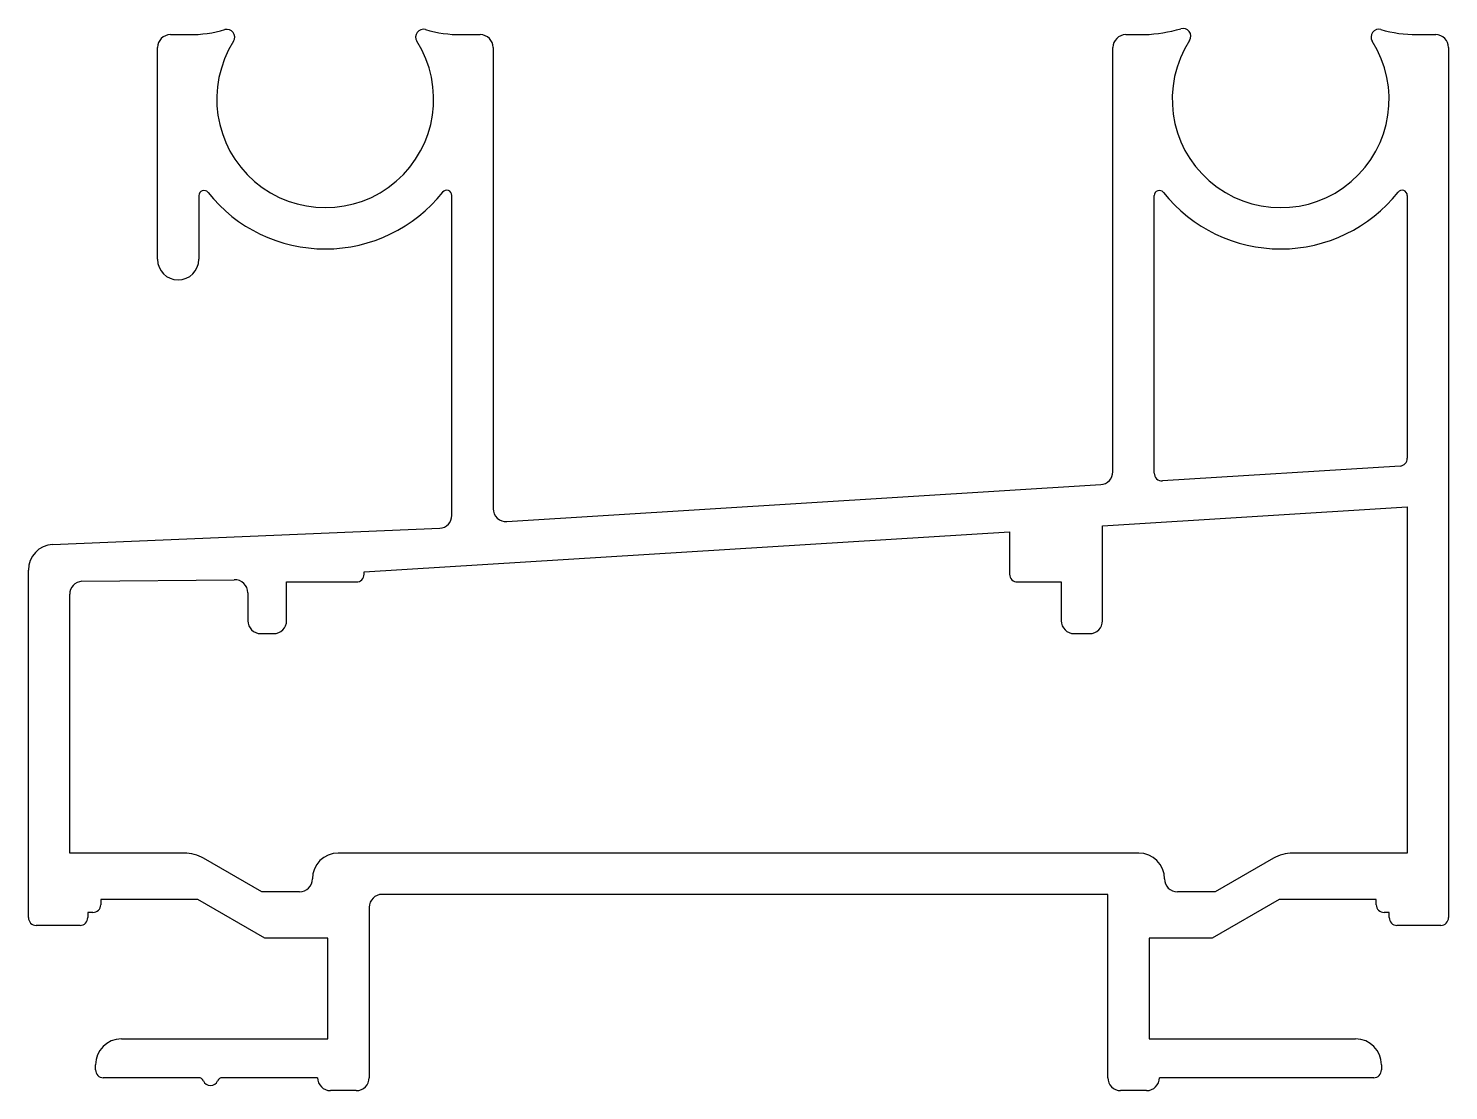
# Model space of a CAD drawing. Extents: x 491.3 to 546.3, y 457.1 to 498.2.
import ezdxf

# ---------------------------------------------------------------- set-up
doc = ezdxf.new("R2010")
doc.units = 0
doc.layers.get('0').update_dxf_attribs({"linetype": 'CONTINUOUS'})

msp = doc.modelspace()

# ---------------------------------------------------------------- linework, layer by layer
for p, q in [((496.817, 497.978), (497.549, 497.978)), ((508.085, 497.978), (508.817, 497.978)), ((533.817, 497.978), (534.549, 497.978)), ((545.085, 497.978), (545.817, 497.978)), ((496.317, 489.278), (496.317, 497.478)), ((509.317, 497.478), (509.317, 479.618)), ((533.317, 481.048), (533.317, 497.478)), ((546.317, 497.478), (546.317, 463.778)), ((497.917, 491.743), (497.917, 489.278)), ((507.717, 479.357), (507.717, 491.754)), ((534.917, 480.997), (534.917, 491.743)), ((544.717, 491.754), (544.717, 481.569)), ((544.436, 481.269), (535.236, 480.698)), ((509.848, 479.119), (532.848, 480.549)), ((532.917, 478.95), (544.717, 479.684)), ((544.717, 479.684), (544.717, 466.278)), ((492.255, 478.236), (507.248, 478.858)), ((504.317, 477.173), (529.317, 478.727)), ((529.317, 478.727), (529.317, 477.078)), ((532.917, 475.278), (532.917, 478.95)), ((491.317, 463.778), (491.317, 477.238)), ((493.386, 476.804), (499.286, 476.86)), ((504.317, 477.078), (504.317, 477.173)), ((492.917, 466.278), (492.917, 476.305)), ((499.817, 476.361), (499.817, 475.278)), ((501.317, 475.278), (501.317, 476.778)), ((501.317, 476.778), (504.017, 476.778)), ((529.617, 476.778), (531.317, 476.778)), ((531.317, 476.778), (531.317, 475.278)), ((500.317, 474.778), (500.817, 474.778)), ((531.817, 474.778), (532.417, 474.778)), ((497.353, 466.278), (492.917, 466.278)), ((500.353, 464.778), (498.103, 466.077)), ((534.317, 466.278), (503.317, 466.278)), ((539.531, 466.077), (537.281, 464.778)), ((544.717, 466.278), (540.281, 466.278)), ((501.817, 464.778), (500.353, 464.778)), ((537.281, 464.778), (535.817, 464.778)), ((494.117, 464.478), (494.117, 464.278)), ((497.873, 464.478), (494.117, 464.478)), ((500.471, 462.978), (497.873, 464.478)), ((533.117, 464.678), (505.017, 464.678)), ((533.117, 457.578), (533.117, 464.678)), ((539.762, 464.478), (537.164, 462.978)), ((543.517, 464.478), (539.762, 464.478)), ((543.517, 464.278), (543.517, 464.478)), ((493.617, 463.978), (493.617, 463.778)), ((493.817, 463.978), (493.617, 463.978)), ((504.517, 464.178), (504.517, 457.578)), ((544.017, 463.978), (543.817, 463.978)), ((544.017, 463.778), (544.017, 463.978)), ((493.317, 463.478), (491.617, 463.478)), ((546.017, 463.478), (544.317, 463.478)), ((502.917, 462.978), (500.471, 462.978)), ((502.917, 459.078), (502.917, 462.978)), ((534.717, 462.978), (534.717, 459.078)), ((537.164, 462.978), (534.717, 462.978)), ((494.917, 459.078), (502.917, 459.078)), ((534.717, 459.078), (542.717, 459.078)), ((493.917, 457.878), (493.917, 458.078)), ((543.717, 458.078), (543.717, 457.878)), ((497.909, 457.578), (494.217, 457.578)), ((502.517, 457.578), (498.826, 457.578)), ((504.017, 457.078), (503.017, 457.078)), ((534.617, 457.078), (533.617, 457.078)), ((543.417, 457.578), (535.117, 457.578))]:
    msp.add_line(p, q)
for centre, radius, start, end in [((496.817, 497.478), 0.5, 90, 180), ((497.549, 502.978), 5, 270, 285.9891), ((499.009, 497.883), 0.3, 327.6959, 105.9891), ((506.614, 497.886), 0.3, 73.8895, 212.3509), ((508.085, 502.978), 5, 253.8895, 270), ((508.817, 497.478), 0.5, 0, 90), ((533.817, 497.478), 0.5, 90, 180), ((534.304, 503.839), 5.866, 272.3952, 286.2825), ((539.813, 495.478), 4.2, 147.1344, 32.3658), ((536.033, 497.92), 0.3, 327.1344, 106.2825), ((543.614, 497.887), 0.3, 73.8809, 212.3658), ((545.091, 502.998), 5.02, 253.8809, 269.9362), ((545.817, 497.478), 0.5, 0, 90), ((502.813, 495.478), 4.2, 147.6959, 32.3509), ((498.117, 491.743), 0.2, 38.501, 180), ((502.813, 495.478), 5.8, 218.501, 321.6347), ((507.517, 491.754), 0.2, 360, 141.6347), ((535.117, 491.743), 0.2, 38.501, 180), ((539.813, 495.478), 5.8, 218.501, 321.6347), ((544.517, 491.754), 0.2, 360, 141.6347), ((497.117, 489.278), 0.8, 180, 0), ((544.417, 481.569), 0.3, 273.5571, 0), ((532.817, 481.048), 0.5, 273.5571, 360), ((535.217, 480.997), 0.3, 180, 273.5571), ((509.817, 479.618), 0.5, 180, 273.5571), ((507.225, 479.349), 0.492, 272.7172, 0.8399), ((492.317, 477.238), 1, 93.5571, 180), ((499.317, 476.361), 0.5, 360, 93.5571), ((504.017, 477.078), 0.3, 270, 0), ((529.617, 477.078), 0.3, 180, 270), ((493.417, 476.305), 0.5, 93.5571, 180), ((500.317, 475.278), 0.5, 180, 270), ((500.817, 475.278), 0.5, 270, 0), ((531.817, 475.278), 0.5, 180, 270), ((532.417, 475.278), 0.5, 270, 0), ((497.353, 464.778), 1.5, 60, 90), ((503.317, 465.278), 1, 90, 180), ((534.317, 465.278), 1, 0, 90), ((540.281, 464.778), 1.5, 90, 120), ((501.817, 465.278), 0.5, 270, 0), ((535.817, 465.278), 0.5, 180, 270), ((493.817, 464.278), 0.3, 270, 0), ((505.017, 464.178), 0.5, 90, 180), ((543.817, 464.278), 0.3, 180, 270), ((491.617, 463.778), 0.3, 180, 270), ((493.317, 463.778), 0.3, 270, 0), ((544.317, 463.778), 0.3, 180, 270), ((546.017, 463.778), 0.3, 270, 360), ((494.917, 458.078), 1, 90, 180), ((542.717, 458.078), 1, 0, 90), ((494.217, 457.878), 0.3, 180, 270), ((543.417, 457.878), 0.3, 270, 0), ((497.909, 457.378), 0.2, 23.5782, 90), ((498.367, 457.578), 0.3, 203.5782, 336.4218), ((498.826, 457.378), 0.2, 90, 156.4218), ((503.017, 457.578), 0.5, 180, 270), ((504.017, 457.578), 0.5, 270, 0), ((533.617, 457.578), 0.5, 180, 270), ((534.617, 457.578), 0.5, 270, 0)]:
    msp.add_arc(centre, radius, start, end)

doc.saveas('drawing.dxf')
